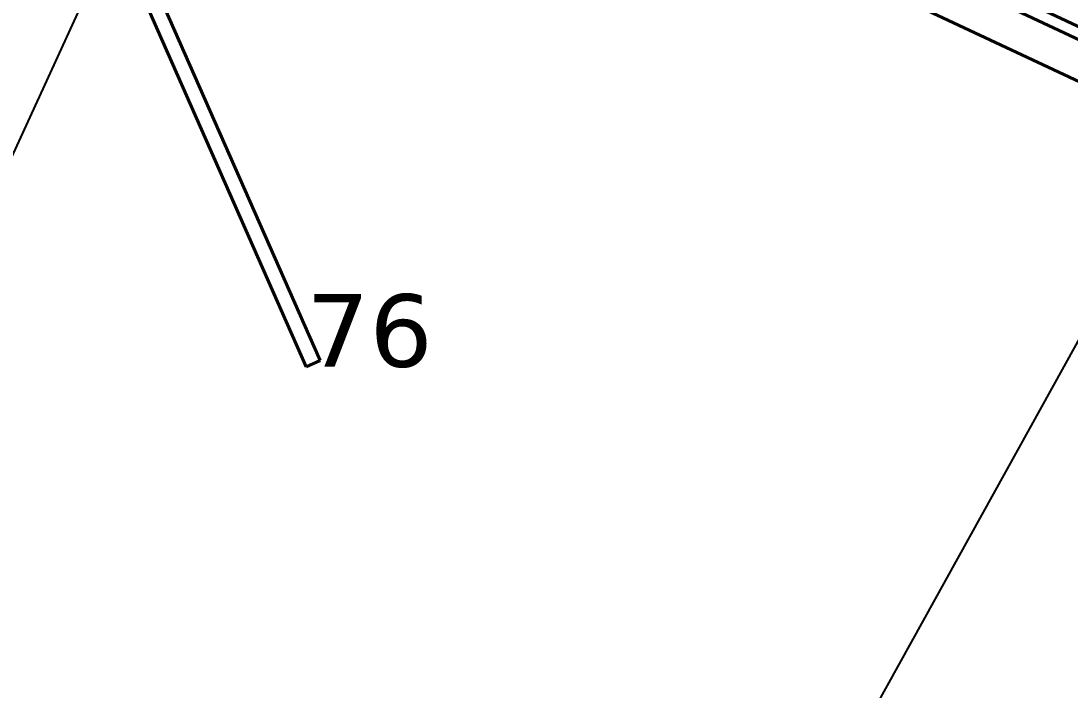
# Model space of a CAD drawing. Header units: millimetres. Extents: x -243740 to 150609, y -473655 to -165121.
# Drawn here: x 50245 to 52849, y -338289 to -336630 of the extents above; entities that cross this region are included whole.
import ezdxf

# ---------------------------------------------------------------- set-up
doc = ezdxf.new("R2010")
doc.units = ezdxf.units.MM
doc.layers.add('_Гр.ЩД-1C.10.4.I7.8', color=6, linetype='Continuous')
doc.layers.add('_Гр.ЩД-1C.10.4.I8.1', color=6, linetype='Continuous')
for name, color, linetype, lineweight in [('_освещение_dali', 3, 'Continuous', 50), ('DLX_LUM 14', 5, 'Continuous', 40), ('DLX_LUM 4', 5, 'Continuous', 40)]:
    doc.layers.add(name, color=color, linetype=linetype, lineweight=lineweight)
doc.styles.add('TableTextStyle', font='')
doc.styles.get('TableTextStyle').set_extended_font_data('VERDANA.TTF')
doc.linetypes.add('Truba', pattern='A,3e-05,[4,MSH_7,S=1,R=0,X=0,Y=0],-3.022072', length=3.022102)

# ---------------------------------------------------------------- blocks, each defined once
blk = doc.blocks.new('A$Caabd1818')
at = {"layer": 'DLX_LUM 14'}
for points in [[(46042.7, 62258.3, 0), (47017.1, 60049.7, 0)], [(47017.1, 60049.7, 0), (46042.7, 62258.3, 0)], [(47017.1, 60049.7, 0), (46042.7, 62258.3, 0)], [(46042.7, 62258.3, 0), (47017.1, 60049.7, 0)], [(46982.3, 60034.4, 0), (46007.9, 62243, 0)], [(46007.9, 62243, 0), (46982.3, 60034.4, 0)], [(46007.9, 62243, 0), (46982.3, 60034.4, 0)], [(46982.3, 60034.4, 0), (46007.9, 62243, 0)], [(47017.1, 60049.7, 0), (46982.3, 60034.4, 0)], [(46982.3, 60034.4, 0), (47017.1, 60049.7, 0)], [(46982.3, 60034.4, 0), (47017.1, 60049.7, 0)], [(47017.1, 60049.7, 0), (46982.3, 60034.4, 0)], [(47017.1, 60049.7, 0), (47017.1, 60049.7, 0)], [(47017.1, 60049.7, 0), (47017.1, 60049.7, 0)], [(46982.3, 60034.4, 0), (46982.3, 60034.4, 0)], [(46982.3, 60034.4, 0), (46982.3, 60034.4, 0)]]:
    blk.add_polyline3d(points, dxfattribs=at)
at = {"layer": 'DLX_LUM 4'}
for points in [[(49846.5, 60433.1, 0), (48515.6, 61057.2, 0)], [(48515.6, 61057.2, 0), (49846.5, 60433.1, 0)], [(48515.6, 61057.2, 0), (49846.5, 60433.1, 0)], [(49846.5, 60433.1, 0), (48515.6, 61057.2, 0)], [(48496.4, 61034.6, 0), (49827.3, 60410.5, 0)], [(49827.3, 60410.5, 0), (48496.4, 61034.6, 0)], [(49827.3, 60410.5, 0), (48496.4, 61034.6, 0)], [(48496.4, 61034.6, 0), (49827.3, 60410.5, 0)], [(49787.4, 60325.4, 0), (48456.5, 60949.5, 0)], [(48456.5, 60949.5, 0), (49787.4, 60325.4, 0)], [(48456.5, 60949.5, 0), (49787.4, 60325.4, 0)], [(49787.4, 60325.4, 0), (48456.5, 60949.5, 0)]]:
    blk.add_polyline3d(points, dxfattribs=at)

msp = doc.modelspace()

# ---------------------------------------------------------------- linework, layer by layer
at = {"layer": '_Гр.ЩД-1C.10.4.I7.8', "ltscale": 100}
msp.add_lwpolyline([(56895.3, -335640.1), (56507.2, -335823.3), (55953.7, -335323.9), (52742.7, -334385.5), (52609.3, -334568.3), (53632.4, -335885.1), (53933, -335767.8), (55508.5, -337137.2), (55625.3, -337331.1), (55884.1, -339139.4), (55009.9, -337258.1), (54932.3, -337294.2), (54796.8, -337374.5), (54693.9, -337629), (53207, -336677.8), (53153.7, -336903.3), (52128.8, -338753.8), (54205.9, -338709.7), (54323.9, -338932.3), (54724.1, -339020.3), (57884.7, -339496.2)], dxfattribs=at)
at = {"layer": '_Гр.ЩД-1C.10.4.I8.1', "ltscale": 100}
msp.add_lwpolyline([(46348.8, -336039.7), (50486.2, -336389.5), (49786.7, -337914.6)], dxfattribs=at)

# ---------------------------------------------------------------- block references
at = {"layer": 'Defpoints', "linetype": 'Truba', "ltscale": 100}
msp.add_blockref('A$Caabd1818', (3969.7, -397521.8), dxfattribs=at)

# ---------------------------------------------------------------- texts
at = {"layer": '_освещение_dali', "color": 213, "true_color": 0xcd85c3, "style": 'TableTextStyle'}
msp.add_text('76', height=180, dxfattribs=at).set_placement((50951.9, -337487.4))

doc.saveas('drawing.dxf')
